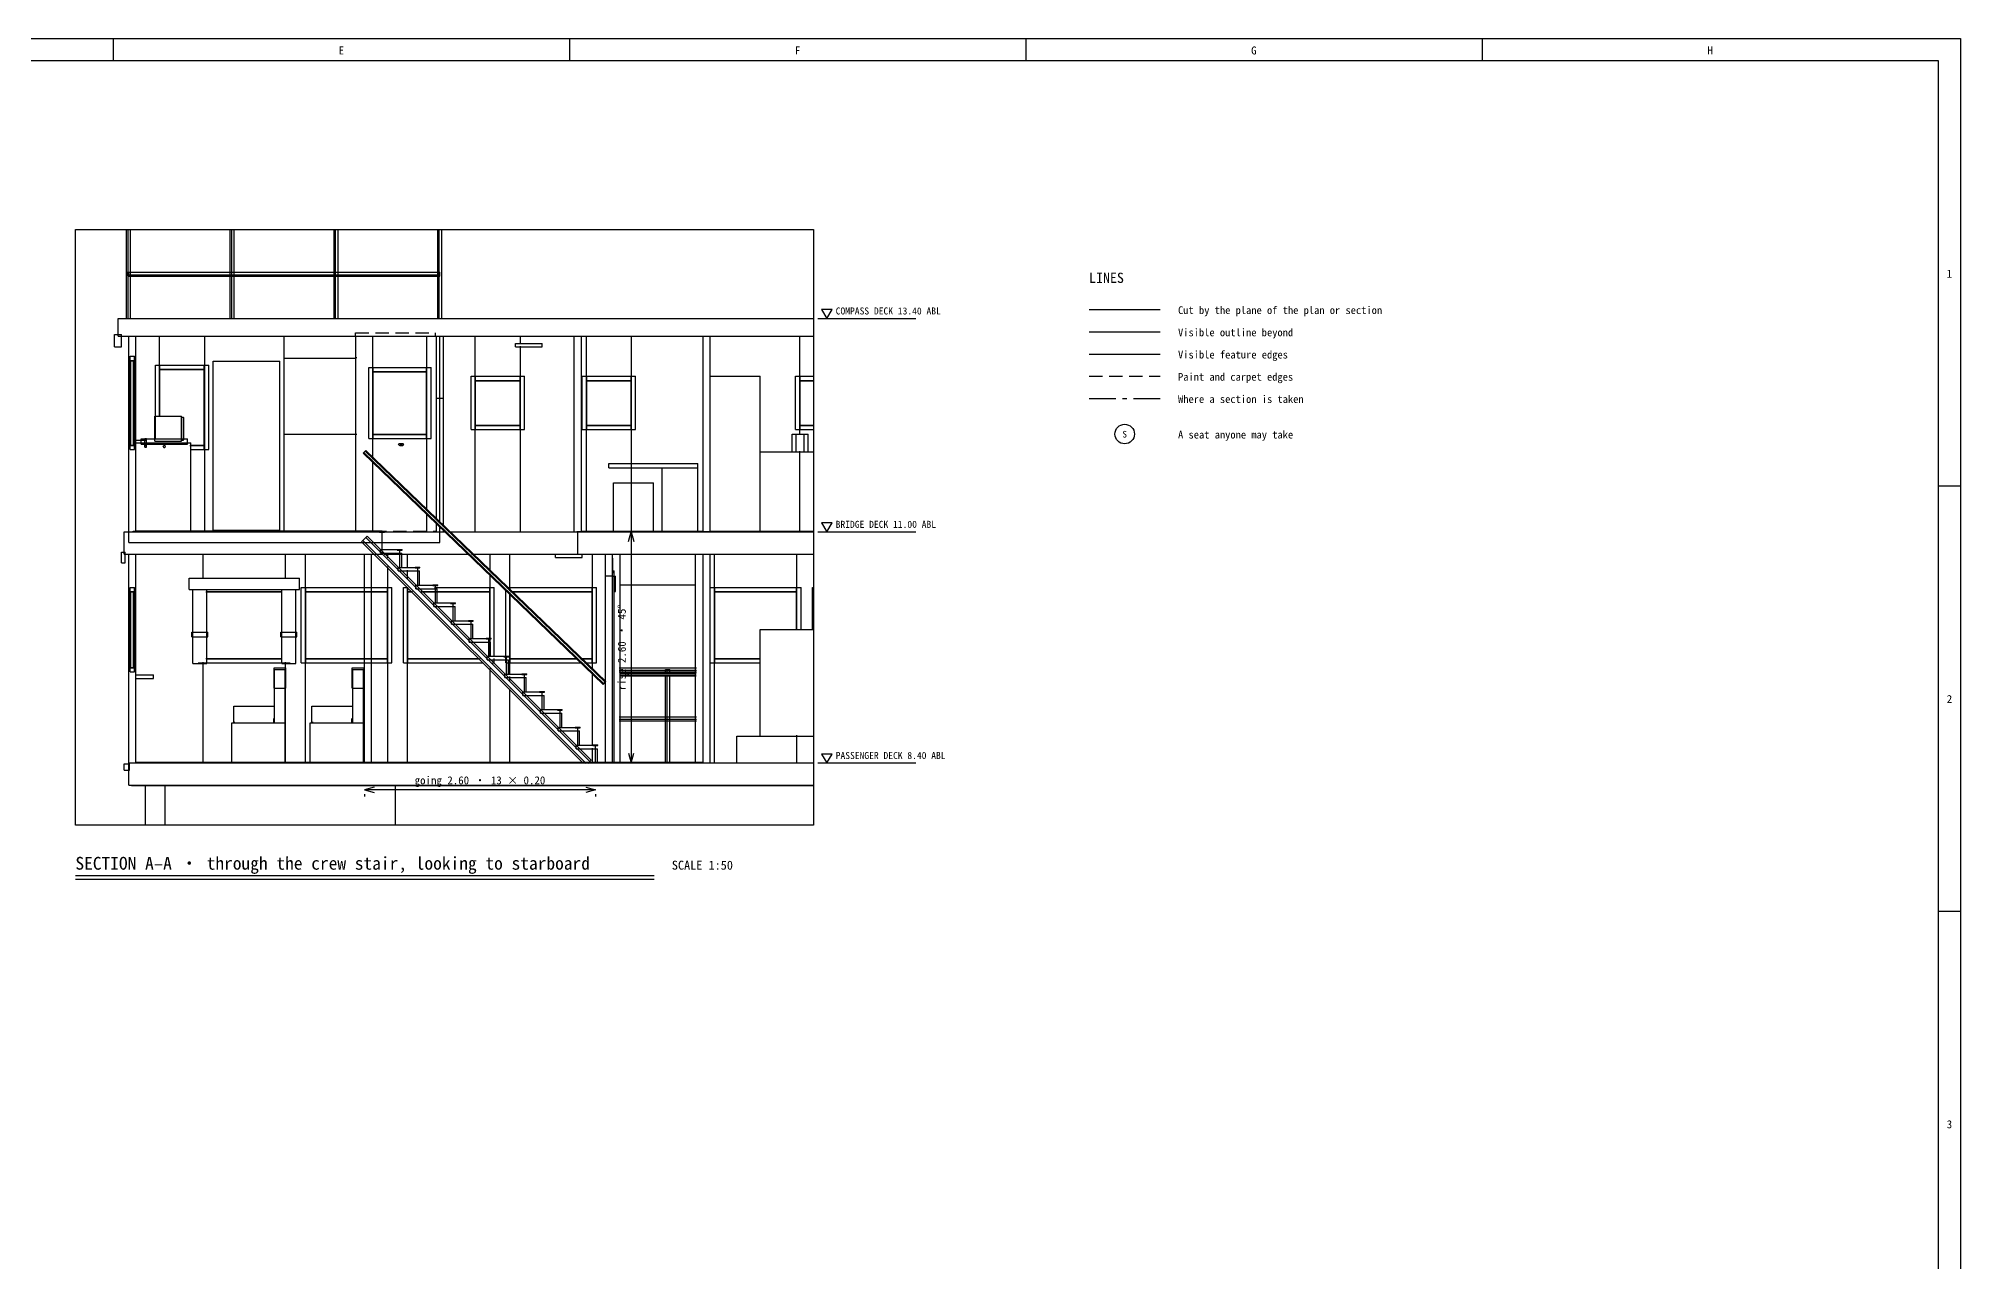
# Model space of a CAD drawing. Extents: x 5 to 836, y 5 to 589.
# Drawn here: x 403.7 to 836, y 313.8 to 589 of the extents above; entities that cross this region are included whole.
import ezdxf
from ezdxf.enums import TextEntityAlignment as Align

# ---------------------------------------------------------------- set-up
doc = ezdxf.new("R2010")
doc.units = 0
doc.linetypes.add('CENTER', pattern=[10, 6, -1.5, 1, -1.5])
doc.linetypes.add('DASHED', pattern=[4.5, 3, -1.5])
for name, color, linetype in [('CENTRE', 4, 'CENTER'), ('CUT', 7, 'CONTINUOUS'), ('DETAIL', 8, 'CONTINUOUS'), ('DIM', 3, 'CONTINUOUS'), ('FRAME', 7, 'CONTINUOUS'), ('MARKING', 4, 'DASHED'), ('OUTLINE', 7, 'CONTINUOUS'), ('SEAT', 4, 'CONTINUOUS'), ('SEAT-TEXT', 4, 'CONTINUOUS'), ('TEXT', 7, 'CONTINUOUS'), ('THIN', 7, 'CONTINUOUS')]:
    doc.layers.add(name, color=color, linetype=linetype)

msp = doc.modelspace()

# ---------------------------------------------------------------- linework, layer by layer
at = {"layer": 'CENTRE'}
msp.add_line((640, 508), (656, 508), dxfattribs=at)
at = {"layer": 'CUT'}
for p, q in [((423.5, 536), (423.85, 536.48)), ((423.85, 536.48), (424.4, 536.29)), ((424.4, 535.71), (424.4, 536.29)), ((423.5, 536), (423.85, 535.52)), ((423.85, 535.52), (424.4, 535.71)), ((640, 528), (656, 528)), ((421.6, 526), (578, 526)), ((421.6, 522), (421.6, 526)), ((420.8, 522.4), (422.4, 522.4)), ((420.8, 519.6), (420.8, 522.4)), ((420.8, 519.6), (422.4, 519.6)), ((421.6, 522), (578, 522)), ((422.4, 519.6), (422.4, 522.4)), ((424, 516.58), (424, 522)), ((425.6, 516.58), (425.6, 522)), ((493.2, 508.08), (493.2, 522)), ((494.8, 508.08), (494.8, 522)), ((511, 520.4), (517, 520.4)), ((511, 519.6), (511, 520.4)), ((511, 519.6), (517, 519.6)), ((517, 519.6), (517, 520.4)), ((524.2, 478), (524.2, 522)), ((525.8, 478), (525.8, 522)), ((553.2, 478), (553.2, 522)), ((554.8, 478), (554.8, 522)), ((424, 516.58), (425.6, 516.58)), ((424.3, 516.5), (424.3, 517.5)), ((424.3, 517.5), (425.3, 517.5)), ((424.3, 516.5), (425.3, 516.5)), ((424.5, 497.5), (424.5, 516.5)), ((425.1, 497.5), (425.1, 516.5)), ((425.3, 516.5), (425.3, 517.5)), ((554.8, 513), (566, 513)), ((566, 478), (566, 513)), ((493.2, 508.08), (494.8, 508.08)), ((429.9, 504), (435.9, 504)), ((429.9, 498.4), (429.9, 504)), ((435.9, 498.4), (435.9, 504)), ((435.93, 503.8), (436.34, 503.8)), ((436.34, 498.6), (436.34, 503.8)), ((436.38, 498.7), (436.38, 503.7)), ((424, 475.6), (424, 497.42)), ((424, 497.42), (425.6, 497.42)), ((424.3, 497.5), (425.3, 497.5)), ((424.3, 496.5), (424.3, 497.5)), ((425.3, 496.5), (425.3, 497.5)), ((425.6, 498.6), (428, 498.6)), ((425.6, 498.04), (425.6, 498.6)), ((425.6, 478), (425.6, 498)), ((425.6, 498), (438, 498)), ((426.8, 498.9), (437.2, 498.9)), ((426.8, 497.7), (426.8, 498.9)), ((426.8, 497.7), (437.2, 497.7)), ((427.6, 498.97), (428, 498.97)), ((427.6, 497.03), (427.6, 498.97)), ((428, 497.03), (428, 498.97)), ((429.9, 498.4), (435.9, 498.4)), ((431.76, 497.21), (431.79, 497.32)), ((431.76, 497.2), (431.79, 497.09)), ((431.8, 497.33), (431.88, 497.41)), ((431.89, 497.41), (432, 497.44)), ((432.01, 497.44), (432.12, 497.41)), ((432.13, 497.4), (432.21, 497.32)), ((432.21, 497.31), (432.24, 497.2)), ((432.21, 497.08), (432.24, 497.19)), ((435.9, 498.6), (436.31, 498.6)), ((437.2, 497.7), (437.2, 498.9)), ((438, 478), (438, 498)), ((484.7, 497.62), (484.73, 497.8)), ((484.7, 497.62), (484.81, 497.47)), ((484.73, 497.8), (484.88, 497.91)), ((484.81, 497.47), (485, 497.45)), ((484.88, 497.91), (485.06, 497.89)), ((485, 497.45), (485.15, 497.56)), ((485.06, 497.89), (485.18, 497.74)), ((485.15, 497.56), (485.18, 497.74)), ((424.3, 496.5), (425.3, 496.5)), ((427.6, 497.03), (428, 497.03)), ((431.79, 497.08), (431.87, 497)), ((431.88, 496.99), (431.99, 496.96)), ((432, 496.96), (432.11, 496.99)), ((432.12, 496.99), (432.2, 497.07)), ((532, 493.4), (552, 493.4)), ((532, 492.4), (532, 493.4)), ((552, 478), (552, 493.4)), ((566, 496), (578, 496)), ((532, 492.4), (552, 492.4)), ((533, 489), (542, 489)), ((533, 478), (533, 489)), ((542, 478), (542, 489)), ((544, 478), (544, 492.4)), ((423, 473), (423, 478)), ((423, 478), (481, 478)), ((424, 475.6), (481, 475.6)), ((425, 478.12), (481, 478.12)), ((425, 478.02), (425, 478.12)), ((425, 478.02), (481, 478.02)), ((425.6, 478.24), (481, 478.24)), ((425.6, 478.14), (481, 478.14)), ((480.4, 478.06), (481.5, 478.06)), ((480.4, 477.9), (480.4, 478.06)), ((480.4, 477.9), (481.5, 477.9)), ((481, 478.14), (481, 478.24)), ((481, 473), (481, 478.12)), ((481.5, 477.9), (481.5, 478.06)), ((524.2, 478), (578, 478)), ((525, 473), (525, 478)), ((525.8, 478.16), (553.2, 478.16)), ((525.8, 478.06), (553.2, 478.06)), ((554.8, 478.16), (578, 478.16)), ((554.8, 478.06), (578, 478.06)), ((422.4, 473.4), (423.2, 473.4)), ((422.4, 471), (422.4, 473.4)), ((423, 473), (481, 473)), ((423.2, 471), (423.2, 473.4)), ((424, 464.58), (424, 473)), ((425.6, 464.58), (425.6, 473)), ((477, 426), (477, 473)), ((478.6, 426), (478.6, 473)), ((480.6, 474), (485, 474)), ((480.6, 473.2), (480.6, 474)), ((480.6, 473.2), (485.4, 473.2)), ((484.4, 474.06), (485.5, 474.06)), ((484.4, 473.9), (484.4, 474.06)), ((484.4, 473.9), (485.5, 473.9)), ((485, 470), (485, 474)), ((485.4, 470), (485.4, 473.2)), ((485.5, 473.9), (485.5, 474.06)), ((520, 473), (578, 473)), ((520, 472.2), (520, 473)), ((520, 472.2), (526, 472.2)), ((526, 472.2), (526, 473)), ((531.2, 468.08), (531.2, 473)), ((532.8, 468), (532.8, 473)), ((532.9, 468.7), (532.9, 472.1)), ((553.2, 426), (553.2, 473)), ((554.8, 426), (554.8, 473)), ((422.4, 471), (423.2, 471)), ((484.6, 470), (489, 470)), ((484.6, 469.2), (484.6, 470)), ((484.6, 469.2), (489.4, 469.2)), ((488.4, 470.06), (489.5, 470.06)), ((488.4, 469.9), (488.4, 470.06)), ((488.4, 469.9), (489.5, 469.9)), ((489, 466), (489, 470)), ((489.4, 466), (489.4, 469.2)), ((489.5, 469.9), (489.5, 470.06)), ((531.2, 468.08), (532.8, 468.08)), ((532.8, 469.2), (533.2, 469.2)), ((532.8, 468), (533.2, 468)), ((533.2, 468), (533.2, 469.2)), ((533.3, 468), (533.5, 468)), ((533.3, 464.6), (533.3, 468)), ((533.5, 464.6), (533.5, 468)), ((424, 464.58), (425.6, 464.58)), ((424.3, 465.5), (425.3, 465.5)), ((424.3, 464.5), (424.3, 465.5)), ((424.3, 464.5), (425.3, 464.5)), ((424.5, 447.5), (424.5, 464.5)), ((425.1, 447.5), (425.1, 464.5)), ((425.3, 464.5), (425.3, 465.5)), ((488.6, 466), (493, 466)), ((488.6, 465.2), (488.6, 466)), ((488.6, 465.2), (493.4, 465.2)), ((492.4, 466.06), (493.5, 466.06)), ((492.4, 465.9), (492.4, 466.06)), ((492.4, 465.9), (493.5, 465.9)), ((493, 462), (493, 466)), ((493.4, 462), (493.4, 465.2)), ((493.5, 465.9), (493.5, 466.06)), ((533.3, 464.6), (533.5, 464.6)), ((492.6, 462), (497, 462)), ((492.6, 461.2), (492.6, 462)), ((492.6, 461.2), (497.4, 461.2)), ((496.4, 462.06), (497.5, 462.06)), ((496.4, 461.9), (496.4, 462.06)), ((496.4, 461.9), (497.5, 461.9)), ((497, 458), (497, 462)), ((497.4, 458), (497.4, 461.2)), ((497.5, 461.9), (497.5, 462.06)), ((496.6, 458), (501, 458)), ((496.6, 457.2), (496.6, 458)), ((496.6, 457.2), (501.4, 457.2)), ((500.4, 458.06), (501.5, 458.06)), ((500.4, 457.9), (500.4, 458.06)), ((500.4, 457.9), (501.5, 457.9)), ((500.6, 454), (505, 454)), ((500.6, 453.2), (500.6, 454)), ((501, 454), (501, 458)), ((501.4, 454), (501.4, 457.2)), ((501.5, 457.9), (501.5, 458.06)), ((504.4, 454.06), (505.5, 454.06)), ((504.4, 453.9), (504.4, 454.06)), ((505, 450), (505, 454)), ((505.5, 453.9), (505.5, 454.06)), ((500.6, 453.2), (505.4, 453.2)), ((504.4, 453.9), (505.5, 453.9)), ((504.6, 450), (509, 450)), ((504.6, 449.2), (504.6, 450)), ((505.4, 450), (505.4, 453.2)), ((508.4, 450.06), (509.5, 450.06)), ((508.4, 449.9), (508.4, 450.06)), ((508.4, 449.9), (509.5, 449.9)), ((509, 446), (509, 450)), ((509.5, 449.9), (509.5, 450.06)), ((424, 421), (424, 447.42)), ((424, 447.42), (425.6, 447.42)), ((424.3, 447.5), (425.3, 447.5)), ((424.3, 446.5), (424.3, 447.5)), ((424.3, 446.5), (425.3, 446.5)), ((425.3, 446.5), (425.3, 447.5)), ((425.6, 426), (425.6, 447.42)), ((425.6, 445.8), (429.6, 445.8)), ((429.6, 445), (429.6, 445.8)), ((456.8, 447), (459.2, 447)), ((456.8, 435), (456.8, 447)), ((459.2, 426), (459.2, 447)), ((474.4, 447), (476.8, 447)), ((474.4, 435), (474.4, 447)), ((476.8, 426), (476.8, 447)), ((504.6, 449.2), (509.4, 449.2)), ((508.6, 446), (513, 446)), ((508.6, 445.2), (508.6, 446)), ((509.4, 446), (509.4, 449.2)), ((512.4, 446.06), (513.5, 446.06)), ((512.4, 445.9), (512.4, 446.06)), ((512.4, 445.9), (513.5, 445.9)), ((513, 442), (513, 446)), ((513.5, 445.9), (513.5, 446.06)), ((425.6, 445), (429.6, 445)), ((508.6, 445.2), (513.4, 445.2)), ((512.6, 442), (517, 442)), ((512.6, 441.2), (512.6, 442)), ((512.6, 441.2), (517.4, 441.2)), ((513.4, 442), (513.4, 445.2)), ((516.4, 442.06), (517.5, 442.06)), ((516.4, 441.9), (516.4, 442.06)), ((516.4, 441.9), (517.5, 441.9)), ((517, 438), (517, 442)), ((517.4, 438), (517.4, 441.2)), ((517.5, 441.9), (517.5, 442.06)), ((516.6, 438), (521, 438)), ((516.6, 437.2), (516.6, 438)), ((516.6, 437.2), (521.4, 437.2)), ((520.4, 438.06), (521.5, 438.06)), ((520.4, 437.9), (520.4, 438.06)), ((520.4, 437.9), (521.5, 437.9)), ((521, 434), (521, 438)), ((521.4, 434), (521.4, 437.2)), ((521.5, 437.9), (521.5, 438.06)), ((447.2, 435), (459.2, 435)), ((447.2, 426), (447.2, 435)), ((464.8, 435), (476.8, 435)), ((464.8, 426), (464.8, 435)), ((520.6, 434), (525, 434)), ((520.6, 433.2), (520.6, 434)), ((520.6, 433.2), (525.4, 433.2)), ((524.4, 434.06), (525.5, 434.06)), ((524.4, 433.9), (524.4, 434.06)), ((524.4, 433.9), (525.5, 433.9)), ((525, 430), (525, 434)), ((525.4, 430), (525.4, 433.2)), ((525.5, 433.9), (525.5, 434.06)), ((524.6, 430), (529, 430)), ((524.6, 429.2), (524.6, 430)), ((524.6, 429.2), (529.4, 429.2)), ((528.4, 430.06), (529.5, 430.06)), ((528.4, 429.9), (528.4, 430.06)), ((528.4, 429.9), (529.5, 429.9)), ((529, 426), (529, 430)), ((529.4, 426), (529.4, 429.2)), ((529.5, 429.9), (529.5, 430.06)), ((560.8, 432), (578, 432)), ((560.8, 426), (560.8, 432)), ((423, 425.8), (424.2, 425.8)), ((423, 424.4), (423, 425.8)), ((423, 424.4), (424.2, 424.4)), ((424, 426), (578, 426)), ((424.2, 424.4), (424.2, 425.8)), ((425.6, 426.16), (553.2, 426.16)), ((425.6, 426.06), (553.2, 426.06)), ((424, 421), (578, 421)), ((424.6, 420.9), (424.6, 421)), ((424.6, 420.9), (578, 420.9))]:
    msp.add_line(p, q, dxfattribs=at)
at = {"layer": 'DETAIL'}
for p, q in [((423.5, 526), (423.5, 546)), ((423.85, 526), (423.85, 546)), ((424.4, 526), (424.4, 546)), ((446.83, 526), (446.83, 546)), ((447.18, 526), (447.18, 546)), ((447.74, 526), (447.74, 546)), ((470.17, 526), (470.17, 546)), ((470.51, 526), (470.51, 546)), ((471.07, 526), (471.07, 546)), ((493.5, 526), (493.5, 546)), ((493.85, 526), (493.85, 546)), ((494.4, 526), (494.4, 546)), ((423.5, 536), (423.85, 536.48)), ((423.85, 536.48), (424.4, 536.29)), ((424, 535.5), (424, 536.4)), ((424, 536.4), (494, 536.4)), ((494, 535.5), (494, 536.4)), ((423.5, 536), (423.85, 535.52)), ((423.85, 535.52), (424.4, 535.71)), ((424, 535.85), (494, 535.85)), ((424, 535.5), (494, 535.5)), ((421.6, 526), (578, 526)), ((421.6, 522), (421.6, 526)), ((420.8, 519.6), (420.8, 522.4)), ((420.8, 522.4), (422.4, 522.4)), ((420.8, 519.6), (422.4, 519.6)), ((421.6, 522), (578, 522)), ((422.4, 519.6), (422.4, 522.4)), ((424, 475.6), (424, 522)), ((425.6, 478), (425.6, 522)), ((430.92, 503.98), (430.92, 522)), ((441.08, 478), (441.08, 522)), ((458.92, 478), (458.92, 522)), ((475.08, 478), (475.08, 522)), ((478.92, 494.34), (478.92, 522)), ((491.08, 482.75), (491.08, 522)), ((493.2, 480.79), (493.2, 522)), ((494, 479.96), (494, 522)), ((494.8, 479.12), (494.8, 522)), ((501.92, 478), (501.92, 522)), ((511, 520.4), (517, 520.4)), ((511, 519.6), (511, 520.4)), ((511, 519.6), (517, 519.6)), ((512.08, 520.32), (512.08, 522)), ((512.08, 478), (512.08, 519.77)), ((517, 519.6), (517, 520.4)), ((524.2, 478), (524.2, 522)), ((525.8, 478), (525.8, 522)), ((526.92, 478), (526.92, 522)), ((537.08, 478), (537.08, 522)), ((553.2, 478), (553.2, 522)), ((554.8, 478), (554.8, 522)), ((574.92, 499.93), (574.92, 522)), ((424, 516.58), (425.6, 516.58)), ((424.3, 496.5), (424.3, 517.5)), ((424.3, 517.5), (425.3, 517.5)), ((424.3, 516.5), (425.3, 516.5)), ((424.5, 497.5), (424.5, 516.5)), ((425.1, 497.5), (425.1, 516.5)), ((425.3, 496.5), (425.3, 517.5)), ((430, 515.5), (442, 515.5)), ((430, 498.74), (430, 515.5)), ((430.92, 514.58), (441.08, 514.58)), ((431, 503.9), (431, 515.5)), ((431, 514.5), (441, 514.5)), ((441, 496.5), (441, 515.5)), ((442, 496.5), (442, 515.5)), ((443, 478.4), (443, 516.4)), ((443, 516.4), (458, 516.4)), ((458, 478.4), (458, 516.4)), ((458.92, 517.08), (475.08, 517.08)), ((478, 515), (492, 515)), ((478, 499), (478, 515)), ((479, 499), (479, 515)), ((491, 499), (491, 515)), ((492, 499), (492, 515)), ((640, 518), (656, 518)), ((478.92, 514.08), (491.08, 514.08)), ((479, 514), (491, 514)), ((501, 513), (513, 513)), ((501, 501), (501, 513)), ((501.92, 512.08), (512.08, 512.08)), ((502, 501), (502, 513)), ((502, 512), (512, 512)), ((512, 501), (512, 513)), ((513, 501), (513, 513)), ((526, 501), (526, 513)), ((526, 513), (538, 513)), ((526.92, 512.08), (537.08, 512.08)), ((527, 501), (527, 513)), ((527, 512), (537, 512)), ((537, 501), (537, 513)), ((538, 501), (538, 513)), ((554.8, 513), (566, 513)), ((566, 478), (566, 513)), ((574, 513), (578, 513)), ((574, 501), (574, 513)), ((574.92, 512.08), (578, 512.08)), ((575, 501), (575, 513)), ((575, 512), (578, 512)), ((493.2, 508.08), (494.8, 508.08)), ((429.9, 504), (435.9, 504)), ((429.9, 498.4), (429.9, 504)), ((435.9, 498.4), (435.9, 504)), ((435.9, 503.8), (436.34, 503.8)), ((436.34, 498.6), (436.34, 503.8)), ((501.92, 501.92), (512.08, 501.92)), ((502, 502), (512, 502)), ((526.92, 501.92), (537.08, 501.92)), ((527, 502), (537, 502)), ((574.92, 501.92), (578, 501.92)), ((575, 502), (578, 502)), ((424, 497.42), (425.6, 497.42)), ((424.3, 497.5), (425.3, 497.5)), ((425.6, 498.6), (426.8, 498.6)), ((425.6, 498), (426.85, 498)), ((426.8, 498.9), (429.99, 498.9)), ((426.8, 497.7), (426.8, 498.9)), ((426.8, 497.7), (437.2, 497.7)), ((427.6, 497.03), (427.6, 498.97)), ((427.6, 498.6), (428, 498.6)), ((427.6, 497.4), (428, 497.4)), ((428, 497.03), (428, 498.97)), ((429.9, 498.4), (435.9, 498.4)), ((435.9, 498.6), (436.34, 498.6)), ((436.23, 498.9), (437.2, 498.9)), ((437.02, 498), (438, 498)), ((437.2, 497.7), (437.2, 498.9)), ((437.74, 497.42), (441.08, 497.42)), ((437.81, 497.5), (441, 497.5)), ((438, 478), (438, 498)), ((458.79, 500), (475.28, 500)), ((478, 499), (492, 499)), ((478.92, 499.92), (491.08, 499.92)), ((479, 500), (491, 500)), ((485.37, 497.62), (485.4, 497.8)), ((485.37, 497.62), (485.48, 497.47)), ((485.4, 497.8), (485.54, 497.91)), ((485.48, 497.47), (485.66, 497.45)), ((485.54, 497.91), (485.72, 497.89)), ((485.66, 497.45), (485.8, 497.56)), ((485.72, 497.89), (485.83, 497.74)), ((485.8, 497.56), (485.83, 497.74)), ((501, 501), (513, 501)), ((526, 501), (538, 501)), ((573.2, 500), (576.8, 500)), ((573.2, 496), (573.2, 500)), ((574, 501), (578, 501)), ((574.1, 496), (574.1, 500)), ((575.9, 496), (575.9, 500)), ((576.8, 496), (576.8, 500)), ((424.3, 496.5), (425.3, 496.5)), ((437.81, 496.5), (442, 496.5)), ((476.69, 495.68), (476.85, 495.84)), ((476.69, 495.68), (530.69, 443.68)), ((476.85, 495.84), (477.15, 496.16)), ((476.85, 495.84), (530.85, 443.84)), ((477.15, 496.16), (477.3, 496.31)), ((477.15, 496.16), (531.15, 444.16)), ((477.31, 496.32), (531.31, 444.32)), ((478.92, 478), (478.92, 493.78)), ((532, 493.4), (552, 493.4)), ((532, 492.4), (532, 493.4)), ((552, 478), (552, 493.4)), ((566, 496), (578, 496)), ((574.92, 478), (574.92, 496.18)), ((532, 492.4), (552, 492.4)), ((533, 489), (542, 489)), ((533, 478), (533, 489)), ((542, 478), (542, 489)), ((544, 478), (544, 492.4)), ((491.08, 478), (491.08, 482.19)), ((493.2, 478), (493.2, 480.23)), ((423, 473), (423, 478)), ((423, 478), (423.98, 478)), ((424, 478), (495.39, 478)), ((424, 475.6), (476.81, 475.6)), ((430.92, 478), (430.92, 478.14)), ((443, 478.4), (458, 478.4)), ((476.36, 475.76), (477.64, 477.04)), ((476.36, 475.76), (526.17, 425.96)), ((476.68, 476.08), (526.88, 425.88)), ((477.32, 476.72), (527.72, 426.32)), ((477.64, 477.04), (528.04, 426.64)), ((478.76, 475.6), (494, 475.6)), ((481, 473.97), (481, 478)), ((494, 475.6), (494, 479.4)), ((494.8, 478), (494.8, 478.56)), ((495.95, 478), (578, 478)), ((525, 473), (525, 478)), ((544.25, 478), (544.25, 478.14)), ((544.6, 478), (544.6, 478.14)), ((545.15, 478), (545.15, 478.14)), ((569.13, 478), (569.13, 478.14)), ((569.47, 478), (569.47, 478.14)), ((570.03, 478), (570.03, 478.14)), ((422.4, 473.4), (423.2, 473.4)), ((422.4, 471), (422.4, 473.4)), ((423, 473), (479.49, 473)), ((423.2, 471), (423.2, 473.4)), ((424, 421), (424, 473)), ((425.6, 426), (425.6, 473)), ((440.72, 467.48), (440.72, 473)), ((459.28, 467.48), (459.28, 473)), ((463.72, 426), (463.72, 473)), ((477, 426), (477, 473)), ((478.6, 426), (478.6, 473)), ((480.6, 474), (485, 474)), ((480.6, 473.73), (480.6, 474)), ((481.15, 473.2), (485.4, 473.2)), ((481.42, 473), (500.7, 473)), ((482.28, 472.16), (482.28, 473)), ((485, 470), (485, 474)), ((485.4, 470), (485.4, 473.2)), ((486.72, 469.92), (486.72, 473)), ((501.11, 473), (578, 473)), ((505.28, 469.08), (505.28, 473)), ((509.72, 464.72), (509.72, 473)), ((520, 472.2), (520, 473)), ((520, 472.2), (526, 472.2)), ((526, 472.2), (526, 473)), ((528.28, 446.91), (528.28, 473)), ((531.2, 426), (531.2, 473)), ((532.8, 426), (532.8, 473)), ((534.52, 426), (534.52, 473)), ((551.48, 426), (551.48, 473)), ((553.2, 426), (553.2, 473)), ((554.8, 426), (554.8, 473)), ((555.72, 426), (555.72, 473)), ((574.28, 455.93), (574.28, 473)), ((422.4, 471), (423.2, 471)), ((437.6, 465), (437.6, 467.6)), ((437.6, 467.6), (462.4, 467.6)), ((462.4, 465), (462.4, 467.6)), ((482.28, 426), (482.28, 470.24)), ((484.6, 470), (489, 470)), ((484.6, 469.73), (484.6, 470)), ((485.15, 469.2), (489.4, 469.2)), ((486.72, 467.48), (486.72, 469.41)), ((489, 466), (489, 470)), ((489.4, 466), (489.4, 469.2)), ((505.28, 449.92), (505.28, 468.66)), ((531.2, 468.08), (532.8, 468.08)), ((532.8, 469.2), (533.2, 469.2)), ((532.8, 468), (533.2, 468)), ((533.2, 426), (533.2, 469.2)), ((424, 464.58), (425.6, 464.58)), ((424.3, 465.5), (425.3, 465.5)), ((424.3, 446.5), (424.3, 465.5)), ((424.3, 464.5), (425.3, 464.5)), ((424.5, 447.5), (424.5, 464.5)), ((425.1, 447.5), (425.1, 464.5)), ((425.3, 446.5), (425.3, 465.5)), ((437.6, 465), (462.4, 465)), ((438.4, 448.4), (438.4, 465.14)), ((441.36, 464.5), (458.36, 464.5)), ((441.42, 464.58), (458.44, 464.58)), ((441.6, 448.4), (441.6, 465.14)), ((458.4, 448.4), (458.4, 465.14)), ((461.6, 448.4), (461.6, 465.14)), ((462.8, 465.5), (483.2, 465.5)), ((462.8, 448.5), (462.8, 465.5)), ((463.72, 464.58), (482.28, 464.58)), ((463.8, 448.5), (463.8, 465.5)), ((463.8, 464.5), (482.2, 464.5)), ((482.2, 448.5), (482.2, 465.5)), ((483.2, 448.5), (483.2, 465.5)), ((485.8, 465.5), (486.8, 465.5)), ((485.8, 448.5), (485.8, 465.5)), ((486.72, 426), (486.72, 465.59)), ((486.72, 464.58), (487.84, 464.58)), ((486.8, 448.5), (486.8, 465.5)), ((486.8, 464.5), (487.78, 464.5)), ((488.6, 466), (493, 466)), ((488.6, 465.73), (488.6, 466)), ((489.15, 465.2), (493.4, 465.2)), ((489.73, 464.5), (505.2, 464.5)), ((489.79, 464.58), (505.28, 464.58)), ((492.79, 465.5), (506.2, 465.5)), ((493, 462), (493, 466)), ((493.4, 462), (493.4, 465.2)), ((505.2, 449.89), (505.2, 465.5)), ((506.2, 449.89), (506.2, 465.5)), ((508.8, 448.5), (508.8, 464.94)), ((508.93, 465.5), (529.2, 465.5)), ((509.72, 445.93), (509.72, 464.19)), ((509.8, 464.75), (509.8, 465.5)), ((509.8, 448.5), (509.8, 464.25)), ((509.94, 464.5), (528.2, 464.5)), ((510, 464.58), (528.28, 464.58)), ((528.2, 448.5), (528.2, 465.5)), ((529.2, 448.5), (529.2, 465.5)), ((534.52, 466.08), (551.48, 466.08)), ((554.8, 465.5), (575.2, 465.5)), ((555.72, 464.58), (574.28, 464.58)), ((555.8, 448.5), (555.8, 465.5)), ((555.8, 464.5), (574.2, 464.5)), ((574.2, 455.89), (574.2, 465.5)), ((575.2, 455.89), (575.2, 465.5)), ((577.8, 465.5), (578, 465.5)), ((577.8, 455.89), (577.8, 465.5)), ((492.6, 462), (497, 462)), ((492.6, 461.73), (492.6, 462)), ((493.15, 461.2), (497.4, 461.2)), ((497, 458), (497, 462)), ((497.4, 458), (497.4, 461.2)), ((438.2, 455.4), (441.8, 455.4)), ((438.2, 454.4), (438.2, 455.4)), ((438.2, 454.4), (441.8, 454.4)), ((441.8, 454.4), (441.8, 455.4)), ((458.2, 454.4), (458.2, 455.4)), ((458.2, 455.4), (461.8, 455.4)), ((458.2, 454.4), (461.8, 454.4)), ((461.8, 454.4), (461.8, 455.4)), ((496.6, 458), (501, 458)), ((496.6, 457.73), (496.6, 458)), ((497.15, 457.2), (501.4, 457.2)), ((500.6, 454), (505, 454)), ((500.6, 453.73), (500.6, 454)), ((501, 454), (501, 458)), ((501.4, 454), (501.4, 457.2)), ((505, 450), (505, 454)), ((566, 432), (566, 456)), ((566, 456), (578, 456)), ((501.15, 453.2), (505.4, 453.2)), ((504.6, 450), (509, 450)), ((504.6, 449.73), (504.6, 450)), ((505.4, 450), (505.4, 453.2)), ((509, 446), (509, 450)), ((424, 447.42), (425.6, 447.42)), ((424.3, 447.5), (425.3, 447.5)), ((424.3, 446.5), (425.3, 446.5)), ((425.6, 445.8), (429.6, 445.8)), ((429.6, 445), (429.6, 445.8)), ((438.4, 448.4), (441.6, 448.4)), ((439.8, 448.5), (439.8, 448.64)), ((439.8, 448.5), (460.2, 448.5)), ((440.72, 426), (440.72, 448.66)), ((440.8, 448.5), (440.8, 448.64)), ((441.36, 449.5), (458.36, 449.5)), ((441.42, 449.42), (458.44, 449.42)), ((456.68, 447.4), (459.32, 447.4)), ((456.68, 442.8), (456.68, 447.4)), ((456.8, 435), (456.8, 447)), ((458.4, 448.4), (461.6, 448.4)), ((459.2, 448.5), (459.2, 448.64)), ((459.2, 426), (459.2, 447)), ((459.28, 426), (459.28, 448.66)), ((459.32, 442.8), (459.32, 447.4)), ((460.2, 448.5), (460.2, 448.64)), ((462.8, 448.5), (483.2, 448.5)), ((463.72, 449.42), (482.28, 449.42)), ((463.8, 449.5), (482.2, 449.5)), ((474.28, 447.4), (476.92, 447.4)), ((474.28, 442.8), (474.28, 447.4)), ((474.4, 435), (474.4, 447)), ((476.8, 426), (476.8, 447)), ((476.92, 442.8), (476.92, 447.4)), ((485.8, 448.5), (503.81, 448.5)), ((486.72, 449.42), (503.05, 449.42)), ((486.8, 449.5), (502.83, 449.5)), ((505.15, 449.2), (509.4, 449.2)), ((505.28, 426), (505.28, 447.26)), ((505.82, 448.5), (506.2, 448.5)), ((506.2, 448.5), (506.2, 449.48)), ((508.6, 446), (513, 446)), ((508.6, 445.73), (508.6, 446)), ((508.8, 448.5), (525.97, 448.5)), ((509.4, 446), (509.4, 449.2)), ((509.72, 449.42), (525.07, 449.42)), ((509.72, 444.54), (509.72, 445.44)), ((509.8, 449.5), (524.85, 449.5)), ((513, 442), (513, 446)), ((525.55, 449.5), (528.2, 449.5)), ((525.77, 449.42), (528.28, 449.42)), ((526.53, 448.5), (529.2, 448.5)), ((528.28, 429.9), (528.28, 446.42)), ((534.32, 447.4), (551.67, 447.4)), ((534.32, 446.85), (551.67, 446.85)), ((534.32, 446.5), (551.67, 446.5)), ((534.43, 446.36), (551.65, 446.36)), ((534.43, 446.18), (551.65, 446.18)), ((534.43, 445.82), (551.65, 445.82)), ((534.43, 445.64), (551.65, 445.64)), ((535.68, 446), (535.84, 446.28)), ((535.68, 446), (535.84, 445.72)), ((535.84, 446.28), (536.16, 446.28)), ((535.84, 445.72), (536.16, 445.72)), ((536.16, 446.28), (536.32, 446)), ((536.16, 445.72), (536.32, 446)), ((544.76, 447), (545.67, 447)), ((544.76, 446.17), (544.76, 447)), ((544.76, 426), (544.76, 445.75)), ((545.11, 446.17), (545.11, 447)), ((545.11, 426), (545.11, 445.75)), ((545.67, 446.17), (545.67, 447)), ((545.67, 426), (545.67, 445.75)), ((554.8, 448.5), (565.98, 448.5)), ((555.72, 449.42), (566.05, 449.42)), ((555.8, 449.5), (565.98, 449.5)), ((425.6, 445), (429.6, 445)), ((456.68, 442.8), (459.32, 442.8)), ((474.28, 442.8), (476.92, 442.8)), ((509.15, 445.2), (513.4, 445.2)), ((509.72, 426), (509.72, 442.65)), ((512.6, 442), (517, 442)), ((512.6, 441.73), (512.6, 442)), ((513.15, 441.2), (517.4, 441.2)), ((513.4, 442), (513.4, 445.2)), ((517, 438), (517, 442)), ((517.4, 438), (517.4, 441.2)), ((530.69, 443.68), (531.15, 444.16)), ((531.15, 444.16), (531.31, 444.32)), ((447.6, 438.8), (456.8, 438.8)), ((447.6, 435), (447.6, 438.8)), ((465.2, 435), (465.2, 438.8)), ((465.2, 438.8), (474.4, 438.8)), ((516.6, 438), (521, 438)), ((516.6, 437.73), (516.6, 438)), ((517.15, 437.2), (521.4, 437.2)), ((521, 434), (521, 438)), ((521.4, 434), (521.4, 437.2)), ((447.2, 435), (459.2, 435)), ((447.2, 426), (447.2, 435)), ((447.8, 435), (447.8, 435.25)), ((456.6, 435), (456.6, 436)), ((464.8, 435), (476.8, 435)), ((464.8, 426), (464.8, 435)), ((465.4, 435), (465.4, 435.25)), ((474.2, 435), (474.2, 436)), ((520.6, 434), (525, 434)), ((520.6, 433.73), (520.6, 434)), ((521.15, 433.2), (525.4, 433.2)), ((525, 430), (525, 434)), ((525.4, 430), (525.4, 433.2)), ((534.32, 436.4), (551.67, 436.4)), ((534.32, 435.85), (551.67, 435.85)), ((534.32, 435.5), (551.67, 435.5)), ((524.6, 430), (529, 430)), ((524.6, 429.73), (524.6, 430)), ((525.15, 429.2), (529.4, 429.2)), ((528.28, 426), (528.28, 429.36)), ((529, 426), (529, 430)), ((529.4, 426), (529.4, 429.2)), ((560.8, 432), (578, 432)), ((560.8, 426), (560.8, 432)), ((574.28, 426), (574.28, 432.27)), ((423, 425.8), (424.07, 425.8)), ((423, 424.4), (423, 425.8)), ((423, 424.4), (424.07, 424.4)), ((424, 426), (578, 426)), ((527.35, 425.95), (528.04, 426.64)), ((424, 421), (578, 421)), ((484, 412), (484, 421))]:
    msp.add_line(p, q, dxfattribs=at)
at = {"layer": 'DIM'}
for p, q in [((582.2, 528), (579.8, 528)), ((579.8, 528), (581, 526)), ((581, 526), (582.2, 528)), ((579, 526), (601, 526)), ((582.2, 480), (579.8, 480)), ((579.8, 480), (581, 478)), ((581, 478), (582.2, 480)), ((536.4, 475.8), (537, 478)), ((537, 478), (537, 426)), ((537, 478), (537.6, 475.8)), ((538, 478), (538.5, 478)), ((579, 478), (601, 478)), ((536.4, 428.2), (537, 426)), ((537, 426), (537.6, 428.2)), ((582.2, 428), (579.8, 428)), ((579.8, 428), (581, 426)), ((581, 426), (582.2, 428)), ((538, 426), (538.5, 426)), ((579, 426), (601, 426)), ((479.2, 420.6), (477, 420)), ((529, 420), (477, 420)), ((477, 420), (479.2, 419.4)), ((526.8, 420.6), (529, 420)), ((529, 420), (526.8, 419.4)), ((477, 419), (477, 418.5)), ((529, 419), (529, 418.5))]:
    msp.add_line(p, q, dxfattribs=at)
at = {"layer": 'FRAME'}
for p, q in [((10, 584), (831, 584)), ((831, 584), (831, 10))]:
    msp.add_line(p, q, dxfattribs=at)
at = {"layer": 'MARKING'}
for p, q in [((475, 522.8), (493, 522.8)), ((475, 521.96), (475, 522.8)), ((493, 521.96), (493, 522.8)), ((475, 517.2), (475.28, 517.2)), ((640, 513), (656, 513)), ((425, 478.12), (493, 478.12)), ((425, 478.02), (425, 478.12)), ((425, 478.02), (493, 478.02)), ((425.6, 478.14), (425.6, 478.24)), ((425.6, 478.24), (481, 478.24)), ((425.6, 478.14), (481, 478.14)), ((480.4, 478.06), (481.5, 478.06)), ((480.4, 477.9), (480.4, 478.06)), ((480.4, 477.9), (481.5, 477.9)), ((481, 478.14), (481, 478.24)), ((481, 478.02), (481, 478.12)), ((481.5, 477.9), (481.5, 478.06)), ((493, 478.02), (493, 478.12)), ((524.79, 478.1), (578, 478.1)), ((524.79, 478.02), (578, 478.02)), ((525.8, 478.16), (553.2, 478.16)), ((525.8, 478.06), (525.8, 478.16)), ((525.8, 478.06), (553.2, 478.06)), ((553.2, 478.06), (553.2, 478.16)), ((554.8, 478.16), (578, 478.16)), ((554.8, 478.06), (554.8, 478.16)), ((554.8, 478.06), (578, 478.06)), ((484.4, 474.06), (485.5, 474.06)), ((484.4, 473.9), (484.4, 474.06)), ((484.4, 473.9), (485.5, 473.9)), ((485.5, 473.9), (485.5, 474.06)), ((488.4, 470.06), (489.5, 470.06)), ((488.4, 469.9), (488.4, 470.06)), ((488.4, 469.9), (489.5, 469.9)), ((489.5, 469.9), (489.5, 470.06)), ((533.3, 464.6), (533.3, 468)), ((533.3, 468), (533.5, 468)), ((533.5, 464.6), (533.5, 468)), ((492.4, 466.06), (493.5, 466.06)), ((492.4, 465.9), (492.4, 466.06)), ((492.4, 465.9), (493.5, 465.9)), ((493.5, 465.9), (493.5, 466.06)), ((533.3, 464.6), (533.5, 464.6)), ((496.4, 462.06), (497.5, 462.06)), ((496.4, 461.9), (496.4, 462.06)), ((496.4, 461.9), (497.5, 461.9)), ((497.5, 461.9), (497.5, 462.06)), ((500.4, 458.06), (501.5, 458.06)), ((500.4, 457.9), (500.4, 458.06)), ((500.4, 457.9), (501.5, 457.9)), ((501.5, 457.9), (501.5, 458.06)), ((504.4, 454.06), (505.5, 454.06)), ((504.4, 453.9), (504.4, 454.06)), ((505.5, 453.9), (505.5, 454.06)), ((504.4, 453.9), (505.5, 453.9)), ((508.4, 450.06), (509.5, 450.06)), ((508.4, 449.9), (508.4, 450.06)), ((508.4, 449.9), (509.5, 449.9)), ((509.5, 449.9), (509.5, 450.06)), ((512.4, 446.06), (513.5, 446.06)), ((512.4, 445.9), (512.4, 446.06)), ((512.4, 445.9), (513.5, 445.9)), ((513.5, 445.9), (513.5, 446.06)), ((516.4, 442.06), (517.5, 442.06)), ((516.4, 441.9), (516.4, 442.06)), ((516.4, 441.9), (517.5, 441.9)), ((517.5, 441.9), (517.5, 442.06)), ((520.4, 438.06), (521.5, 438.06)), ((520.4, 437.9), (520.4, 438.06)), ((520.4, 437.9), (521.5, 437.9)), ((521.5, 437.9), (521.5, 438.06)), ((524.4, 434.06), (525.5, 434.06)), ((524.4, 433.9), (524.4, 434.06)), ((524.4, 433.9), (525.5, 433.9)), ((525.5, 433.9), (525.5, 434.06)), ((528.4, 430.06), (529.5, 430.06)), ((528.4, 429.9), (528.4, 430.06)), ((528.4, 429.9), (529.5, 429.9)), ((529.5, 429.9), (529.5, 430.06)), ((425.6, 426.16), (447.29, 426.16)), ((425.6, 426.06), (425.6, 426.16)), ((425.6, 426.06), (447.29, 426.06)), ((459.04, 426.16), (464.78, 426.16)), ((459.04, 426.06), (464.78, 426.06)), ((476.53, 426.16), (526.06, 426.16)), ((476.53, 426.06), (526.06, 426.06)), ((527.32, 426.16), (531.23, 426.16)), ((527.32, 426.06), (531.23, 426.06)), ((532.91, 426.16), (553.2, 426.16)), ((532.91, 426.06), (553.2, 426.06)), ((534.31, 426.1), (551.66, 426.1)), ((534.31, 426), (551.66, 426)), ((553.2, 426.06), (553.2, 426.16)), ((424.6, 421), (578, 421)), ((424.6, 420.9), (424.6, 421)), ((424.6, 420.9), (578, 420.9))]:
    msp.add_line(p, q, dxfattribs=at)
at = {"layer": 'OUTLINE'}
for p, q in [((640, 523), (656, 523)), ((436.38, 498.7), (436.38, 503.7)), ((484.88, 497.91), (485.54, 497.91)), ((485, 497.45), (485.66, 497.45)), ((476.69, 495.68), (477.3, 496.32)), ((476.85, 495.84), (477.15, 496.16)), ((476.68, 476.08), (477.64, 477.04)), ((532.9, 468.7), (532.9, 472.1)), ((531, 444), (531.31, 444.32)), ((527.31, 425.91), (528.04, 426.64)), ((427.8, 412), (427.8, 421)), ((432.2, 412), (432.2, 421))]:
    msp.add_line(p, q, dxfattribs=at)
at = {"layer": 'SEAT'}
msp.add_circle((648, 500), 2.2, dxfattribs=at)
at = {"layer": 'THIN'}
for p, q in [((5, 589), (836, 589)), ((420.5, 589), (420.5, 584)), ((523.13, 589), (523.13, 584)), ((625.75, 589), (625.75, 584)), ((728.38, 589), (728.38, 584)), ((836, 589), (836, 5)), ((412, 546), (578, 546)), ((412, 412), (412, 546)), ((578, 546), (578, 412)), ((831, 488.33), (836, 488.33)), ((578, 412), (412, 412)), ((412, 400.7), (542.15, 400.7)), ((412, 399.9), (542.15, 399.9)), ((831, 392.67), (836, 392.67))]:
    msp.add_line(p, q, dxfattribs=at)

# ---------------------------------------------------------------- texts
at = {"layer": 'SEAT-TEXT'}
msp.add_text('S', height=1.51, dxfattribs=at).set_placement((648, 499.2), align=Align.CENTER)
at = {"layer": 'TEXT'}
for s, p in [('E', (471.81, 585.4)), ('F', (574.44, 585.4)), ('G', (677.06, 585.4)), ('H', (779.69, 585.4)), ('1', (833.5, 535.17)), ('2', (833.5, 439.5)), ('going 2.60 · 13 × 0.20', (503, 421.2)), ('3', (833.5, 343.83))]:
    msp.add_text(s, height=1.8, dxfattribs=at).set_placement(p, align=Align.CENTER)
for s, height, p in [('LINES', 2.3, (640, 534)), ('COMPASS DECK 13.40 ABL', 1.58, (583, 526.9)), ('Cut by the plane of the plan or section', 1.73, (660, 527)), ('Visible outline beyond', 1.73, (660, 522)), ('Visible feature edges', 1.73, (660, 517)), ('Paint and carpet edges', 1.73, (660, 512)), ('Where a section is taken', 1.73, (660, 507)), ('A seat anyone may take', 1.73, (660, 499)), ('BRIDGE DECK 11.00 ABL', 1.58, (583, 478.9)), ('PASSENGER DECK 8.40 ABL', 1.58, (583, 426.9)), ('SECTION A–A · through the crew stair, looking to starboard', 2.88, (412, 402)), ('SCALE 1:50', 2.02, (546.15, 402))]:
    msp.add_text(s, height=height, dxfattribs=at).set_placement(p)
msp.add_text('rise 2.60 · 45°', height=1.8, rotation=90, dxfattribs=at).set_placement((535.8, 452), align=Align.CENTER)

doc.saveas('drawing.dxf')
